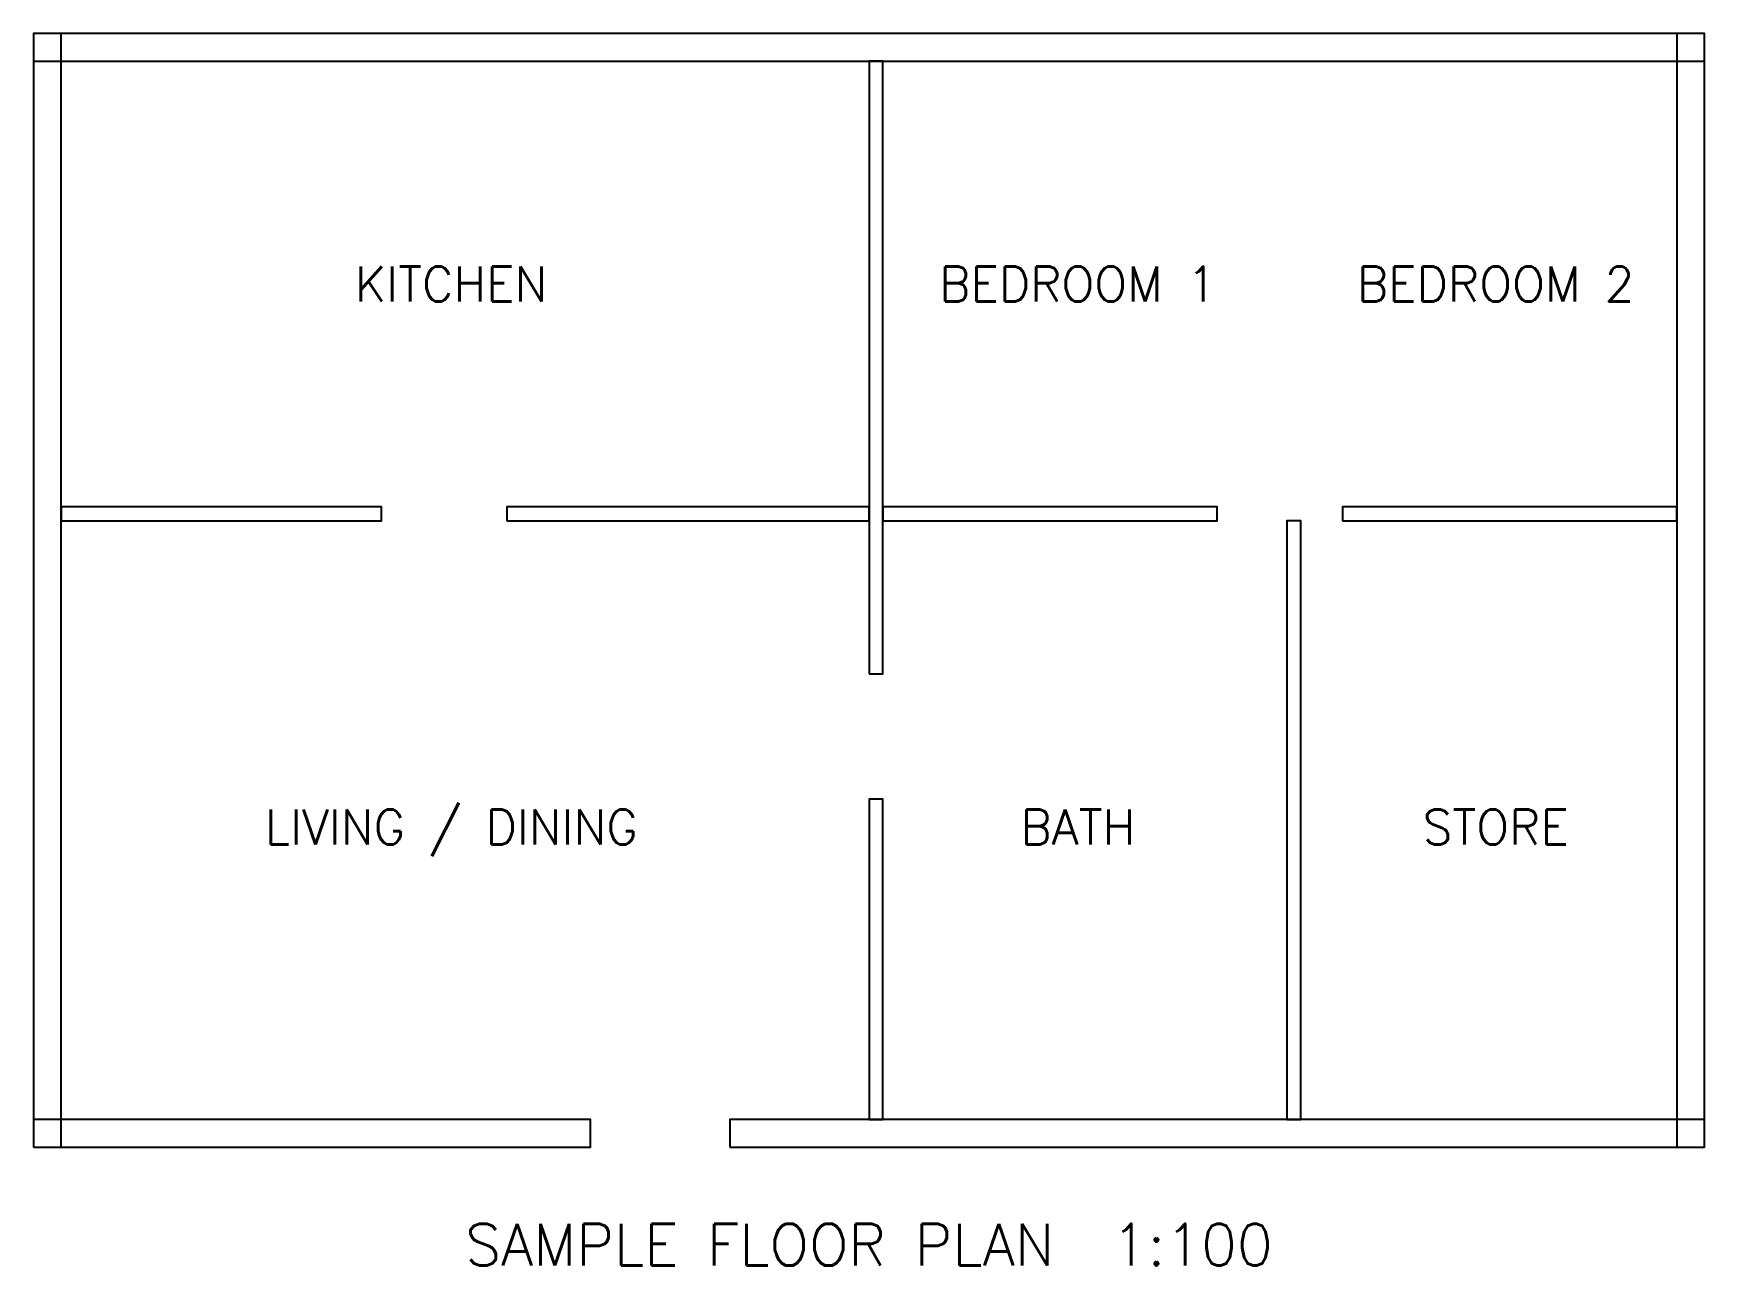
# Model space of a CAD drawing. Header units: millimetres. Extents: x 0 to 12000, y -850 to 8000.
import ezdxf
from ezdxf.enums import TextEntityAlignment as Align

# ---------------------------------------------------------------- set-up
doc = ezdxf.new("R2010")
doc.units = ezdxf.units.MM
doc.layers.add('A-TEXT', color=4, linetype='Continuous')
doc.layers.add('A-WALL', color=9, linetype='Continuous')
doc.styles.get("Standard").update_dxf_attribs({"font": 'simplex.shx'})

msp = doc.modelspace()

# ---------------------------------------------------------------- linework, layer by layer
at = {"layer": 'A-WALL'}
for points in [[(0, 7800), (12000, 7800), (12000, 8000), (0, 8000)], [(0, 0), (200, 0), (200, 8000), (0, 8000)], [(11800, 0), (12000, 0), (12000, 8000), (11800, 8000)], [(6000, 3400), (6100, 3400), (6100, 7800), (6000, 7800)], [(200, 4500), (2500, 4500), (2500, 4600), (200, 4600)], [(3400, 4500), (6000, 4500), (6000, 4600), (3400, 4600)], [(6100, 4500), (8500, 4500), (8500, 4600), (6100, 4600)], [(9400, 4500), (11800, 4500), (11800, 4600), (9400, 4600)], [(9000, 200), (9100, 200), (9100, 4500), (9000, 4500)], [(6000, 200), (6100, 200), (6100, 2500), (6000, 2500)], [(0, 0), (4000, 0), (4000, 200), (0, 200)], [(5000, 0), (12000, 0), (12000, 200), (5000, 200)]]:
    msp.add_lwpolyline(points, close=True, dxfattribs=at)

# ---------------------------------------------------------------- texts
msp.add_text('SAMPLE FLOOR PLAN  1:100', height=300).set_placement((6000, -700), align=Align.MIDDLE_CENTER)
at = {"layer": 'A-TEXT'}
for s, p in [('KITCHEN', (3000, 6200)), ('BEDROOM 1', (7500, 6200)), ('BEDROOM 2', (10500, 6200)), ('LIVING / DINING', (3000, 2300)), ('BATH', (7500, 2300)), ('STORE', (10500, 2300))]:
    msp.add_text(s, height=250, dxfattribs=at).set_placement(p, align=Align.MIDDLE_CENTER)

doc.saveas('drawing.dxf')
